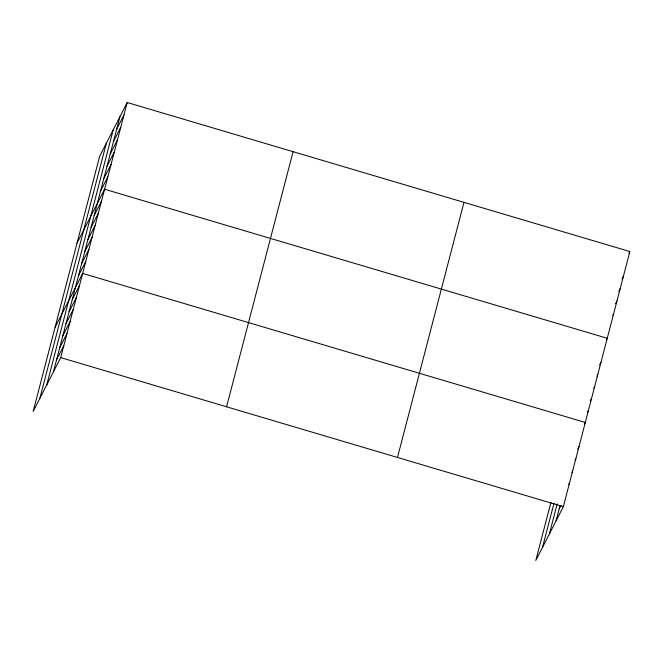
<?xml version="1.0" encoding="UTF-8"?>
<svg xmlns="http://www.w3.org/2000/svg" width="663" height="663" viewBox="0 0 663 663"><rect width="100%" height="100%" fill="white"/><g stroke="black" fill="none" stroke-linecap="round" stroke-linejoin="round"><path stroke-width="0.99" d="M39.846 398.38L106.337 143.274M46.741 384.905L113.232 129.799M53.43 371.827L119.928 116.721M127.205 102.5L99.649 156.352L33.15 411.458L60.706 357.606L127.205 102.5L629.85 251.542L563.351 506.648L535.795 560.5L550.945 502.372M226.58 406.784L293.079 151.686M397.485 457.462L463.976 202.356M542.491 547.423L553.986 503.325M549.387 533.947L557.218 503.88M556.075 520.869L559.995 505.836M116.696 129.111L123.973 114.89M113.464 141.501L120.741 127.279M110.24 153.891L117.517 139.678M107.008 166.289L114.285 152.067M103.776 178.678L111.052 164.457M100.544 191.068L107.829 176.847M77.041 243.089L104.597 189.237L607.242 338.279L606.33 340.053M94.179 215.483L101.464 201.262M91.046 227.508L98.323 213.287M87.914 239.534L95.19 225.312M84.781 251.559L92.058 237.337M81.64 263.592L88.925 249.371M78.507 275.617L85.784 261.396M55.095 327.273L82.651 273.421L585.296 422.464L584.385 424.237M72.242 299.668L79.519 285.446M69.101 311.693L76.386 297.472M65.968 323.718L73.245 309.497M62.836 335.743L70.112 321.522M59.703 347.777L66.98 333.555M56.562 359.802L63.847 345.58M628.938 253.324L629.85 251.542M622.027 278.99L623.394 276.322M618.794 291.38L620.162 288.712M615.562 303.77L616.93 301.101M612.794 315.273L613.698 313.5M599.609 364.998L600.968 362.329M596.924 376.136L597.835 374.355M593.791 388.162L594.703 386.38M590.203 401.074L591.57 398.405M587.526 412.212L588.429 410.438M577.664 449.183L579.031 446.514M574.987 460.321L575.89 458.539M571.846 472.346L572.757 470.564M568.713 484.371L569.625 482.589M559.216 508.844L561.031 505.289M60.706 357.606L563.351 506.648"/></g></svg>
